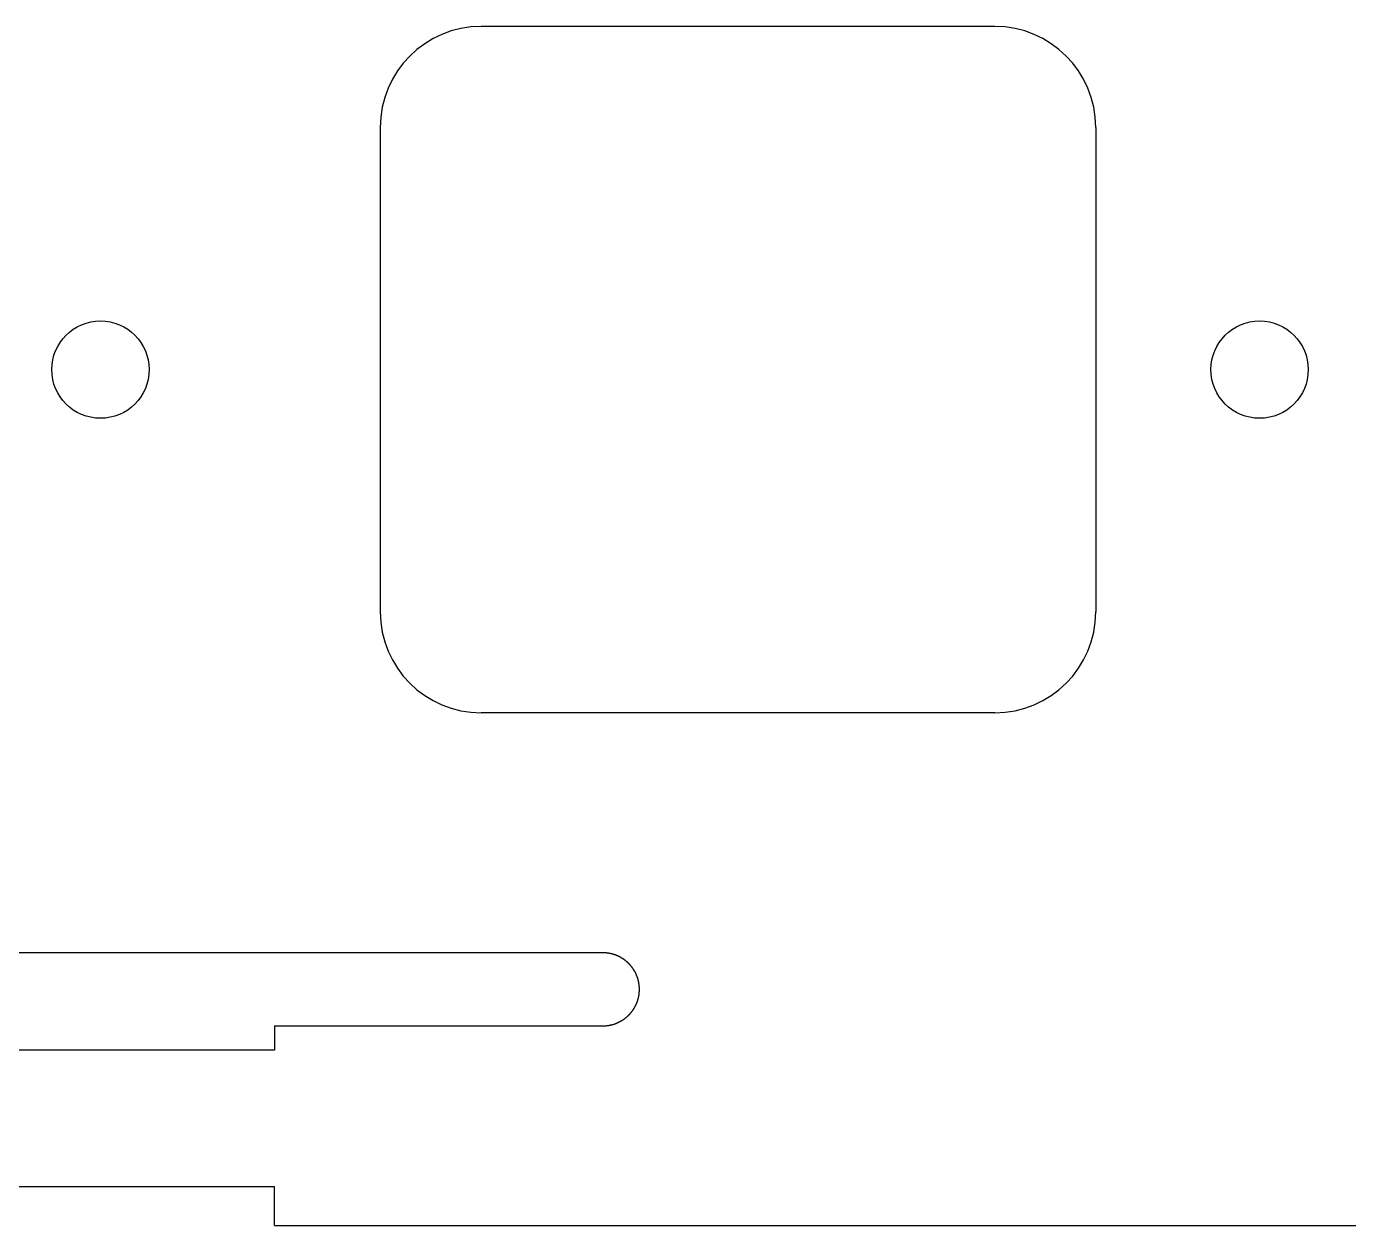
# Model space of a CAD drawing. Header units: millimetres. Extents: x -11 to 340, y -118 to 18.
# Drawn here: x 13.96 to 41.12, y -117.6 to -92.96 of the extents above; entities that cross this region are included whole.
import ezdxf

# ---------------------------------------------------------------- set-up
doc = ezdxf.new("R2010")
doc.units = ezdxf.units.MM
doc.header["$MEASUREMENT"] = 0
doc.layers.add('BLACK', color=7, linetype='CONTINUOUS')

msp = doc.modelspace()

# ---------------------------------------------------------------- linework, layer by layer
at = {"layer": 'BLACK', "linetype": 'Continuous'}
for p, q in [((33.85, -92.9625), (23.299999, -92.9625)), ((21.225, -95.0375), (21.225, -104.987501)), ((35.925, -95.0375), (35.925, -104.9875)), ((33.85, -107.0625), (23.3, -107.0625)), ((25.8, -111.9925), (1.82757, -111.9925)), ((25.800797, -111.9925), (25.8, -111.9925)), ((25.804714, -111.992515), (25.800797, -111.9925)), ((25.808626, -111.992549), (25.804714, -111.992515)), ((25.812539, -111.992603), (25.808626, -111.992549)), ((25.816447, -111.992677), (25.812539, -111.992603)), ((25.820354, -111.992771), (25.816447, -111.992677)), ((25.824257, -111.992885), (25.820354, -111.992771)), ((25.828159, -111.993019), (25.824257, -111.992885)), ((25.832056, -111.993173), (25.828159, -111.993019)), ((25.835954, -111.993347), (25.832056, -111.993173)), ((25.839846, -111.99354), (25.835954, -111.993347)), ((25.843737, -111.993754), (25.839846, -111.99354)), ((25.847623, -111.993988), (25.843737, -111.993754)), ((25.851509, -111.994241), (25.847623, -111.993988)), ((25.85539, -111.994514), (25.851509, -111.994241)), ((25.85927, -111.994808), (25.85539, -111.994514)), ((25.863144, -111.995121), (25.85927, -111.994808)), ((25.867018, -111.995453), (25.863144, -111.995121)), ((25.870886, -111.995806), (25.867018, -111.995453)), ((25.874753, -111.996179), (25.870886, -111.995806)), ((25.878614, -111.996571), (25.874753, -111.996179)), ((25.882475, -111.996983), (25.878614, -111.996571)), ((25.88633, -111.997415), (25.882475, -111.996983)), ((25.890183, -111.997866), (25.88633, -111.997415)), ((25.894031, -111.998338), (25.890183, -111.997866)), ((25.897878, -111.998829), (25.894031, -111.998338)), ((25.901718, -111.99934), (25.897878, -111.998829)), ((25.905558, -111.99987), (25.901718, -111.99934)), ((25.909391, -112.00042), (25.905558, -111.99987)), ((25.913222, -112.00099), (25.909391, -112.00042)), ((25.917048, -112.00158), (25.913222, -112.00099)), ((25.920871, -112.002189), (25.917048, -112.00158)), ((25.924689, -112.002818), (25.920871, -112.002189)), ((25.928504, -112.003466), (25.924689, -112.002818)), ((25.932313, -112.004134), (25.928504, -112.003466)), ((25.936121, -112.004822), (25.932313, -112.004134)), ((25.939921, -112.005529), (25.936121, -112.004822)), ((25.94372, -112.006256), (25.939921, -112.005529)), ((25.947512, -112.007002), (25.94372, -112.006256)), ((25.951301, -112.007768), (25.947512, -112.007002)), ((25.955084, -112.008553), (25.951301, -112.007768)), ((25.958865, -112.009358), (25.955084, -112.008553)), ((25.962638, -112.010182), (25.958865, -112.009358)), ((25.966409, -112.011026), (25.962638, -112.010182)), ((25.970173, -112.011889), (25.966409, -112.011026)), ((25.973934, -112.012772), (25.970173, -112.011889)), ((25.977688, -112.013674), (25.973934, -112.012772)), ((25.98144, -112.014596), (25.977688, -112.013674)), ((25.985183, -112.015536), (25.98144, -112.014596)), ((25.988924, -112.016496), (25.985183, -112.015536)), ((25.992658, -112.017476), (25.988924, -112.016496)), ((25.996388, -112.018475), (25.992658, -112.017476)), ((26.000111, -112.019492), (25.996388, -112.018475)), ((26.00383, -112.02053), (26.000111, -112.019492)), ((26.007542, -112.021586), (26.00383, -112.02053)), ((26.01125, -112.022662), (26.007542, -112.021586)), ((26.01495, -112.023757), (26.01125, -112.022662)), ((26.018647, -112.024871), (26.01495, -112.023757)), ((26.022336, -112.026004), (26.018647, -112.024871)), ((26.026021, -112.027157), (26.022336, -112.026004)), ((26.029697, -112.028328), (26.026021, -112.027157)), ((26.03337, -112.029519), (26.029697, -112.028328)), ((26.037035, -112.030728), (26.03337, -112.029519)), ((26.040695, -112.031957), (26.037035, -112.030728)), ((26.044347, -112.033204), (26.040695, -112.031957)), ((26.047994, -112.034471), (26.044347, -112.033204)), ((26.051633, -112.035756), (26.047994, -112.034471)), ((26.055268, -112.037061), (26.051633, -112.035756)), ((26.058894, -112.038384), (26.055268, -112.037061)), ((26.062515, -112.039726), (26.058894, -112.038384)), ((26.066127, -112.041087), (26.062515, -112.039726)), ((26.069734, -112.042467), (26.066127, -112.041087)), ((26.073332, -112.043865), (26.069734, -112.042467)), ((26.076926, -112.045282), (26.073332, -112.043865)), ((26.08051, -112.046718), (26.076926, -112.045282)), ((26.084088, -112.048173), (26.08051, -112.046718)), ((26.087658, -112.049646), (26.084088, -112.048173)), ((26.091222, -112.051138), (26.087658, -112.049646)), ((26.094777, -112.052648), (26.091222, -112.051138)), ((26.098326, -112.054177), (26.094777, -112.052648)), ((26.101865, -112.055724), (26.098326, -112.054177)), ((26.105399, -112.057291), (26.101865, -112.055724)), ((26.108922, -112.058875), (26.105399, -112.057291)), ((26.11244, -112.060478), (26.108922, -112.058875)), ((26.115948, -112.062098), (26.11244, -112.060478)), ((26.11945, -112.063738), (26.115948, -112.062098)), ((26.122941, -112.065395), (26.11945, -112.063738)), ((26.126426, -112.067072), (26.122941, -112.065395)), ((26.129901, -112.068765), (26.126426, -112.067072)), ((26.133369, -112.070478), (26.129901, -112.068765)), ((26.136827, -112.072208), (26.133369, -112.070478)), ((26.140278, -112.073957), (26.136827, -112.072208)), ((26.143719, -112.075723), (26.140278, -112.073957)), ((26.147153, -112.077507), (26.143719, -112.075723)), ((26.150576, -112.079309), (26.147153, -112.077507)), ((26.153991, -112.08113), (26.150576, -112.079309)), ((26.157396, -112.082967), (26.153991, -112.08113)), ((26.160793, -112.084824), (26.157396, -112.082967)), ((26.16418, -112.086697), (26.160793, -112.084824)), ((26.167558, -112.088588), (26.16418, -112.086697)), ((26.170926, -112.090497), (26.167558, -112.088588)), ((26.174286, -112.092424), (26.170926, -112.090497)), ((26.177634, -112.094368), (26.174286, -112.092424)), ((26.180974, -112.096329), (26.177634, -112.094368)), ((26.184303, -112.098308), (26.180974, -112.096329)), ((26.187624, -112.100305), (26.184303, -112.098308)), ((26.190933, -112.102318), (26.187624, -112.100305)), ((26.194233, -112.10435), (26.190933, -112.102318)), ((26.197522, -112.106398), (26.194233, -112.10435)), ((26.200802, -112.108463), (26.197522, -112.106398)), ((26.20407, -112.110546), (26.200802, -112.108463)), ((26.207329, -112.112646), (26.20407, -112.110546)), ((26.210577, -112.114762), (26.207329, -112.112646)), ((26.213814, -112.116896), (26.210577, -112.114762)), ((26.21704, -112.119046), (26.213814, -112.116896)), ((26.220256, -112.121214), (26.21704, -112.119046)), ((26.223461, -112.123398), (26.220256, -112.121214)), ((26.226655, -112.125599), (26.223461, -112.123398)), ((26.229837, -112.127816), (26.226655, -112.125599)), ((26.233009, -112.13005), (26.229837, -112.127816)), ((26.236169, -112.1323), (26.233009, -112.13005)), ((26.239318, -112.134568), (26.236169, -112.1323)), ((26.242455, -112.136851), (26.239318, -112.134568)), ((26.245581, -112.139151), (26.242455, -112.136851)), ((26.248695, -112.141467), (26.245581, -112.139151)), ((26.251797, -112.143799), (26.248695, -112.141467)), ((26.254888, -112.146148), (26.251797, -112.143799)), ((26.257967, -112.148512), (26.254888, -112.146148)), ((26.261033, -112.150893), (26.257967, -112.148512)), ((26.264088, -112.153289), (26.261033, -112.150893)), ((26.26713, -112.155701), (26.264088, -112.153289)), ((26.27016, -112.15813), (26.26713, -112.155701)), ((26.273177, -112.160573), (26.27016, -112.15813)), ((26.276183, -112.163033), (26.273177, -112.160573)), ((26.279175, -112.165508), (26.276183, -112.163033)), ((26.282155, -112.167998), (26.279175, -112.165508)), ((26.285123, -112.170504), (26.282155, -112.167998)), ((26.288077, -112.173026), (26.285123, -112.170504)), ((26.291019, -112.175562), (26.288077, -112.173026)), ((26.293947, -112.178114), (26.291019, -112.175562)), ((26.296863, -112.180681), (26.293947, -112.178114)), ((26.299765, -112.183263), (26.296863, -112.180681)), ((26.302654, -112.18586), (26.299765, -112.183263)), ((26.30553, -112.188472), (26.302654, -112.18586)), ((26.308392, -112.191099), (26.30553, -112.188472)), ((26.311241, -112.19374), (26.308392, -112.191099)), ((26.314076, -112.196397), (26.311241, -112.19374)), ((26.316898, -112.199067), (26.314076, -112.196397)), ((26.319705, -112.201753), (26.316898, -112.199067)), ((26.322499, -112.204452), (26.319705, -112.201753)), ((26.325279, -112.207166), (26.322499, -112.204452)), ((26.328045, -112.209895), (26.325279, -112.207166)), ((26.330797, -112.212637), (26.328045, -112.209895)), ((26.336258, -112.218165), (26.330797, -112.212637)), ((26.341662, -112.223748), (26.336258, -112.218165)), ((26.347008, -112.229386), (26.341662, -112.223748)), ((26.352295, -112.235078), (26.347008, -112.229386)), ((26.357522, -112.240824), (26.352295, -112.235078)), ((26.36269, -112.246624), (26.357522, -112.240824)), ((26.367798, -112.252475), (26.36269, -112.246624)), ((26.372844, -112.258379), (26.367798, -112.252475)), ((26.377829, -112.264333), (26.372844, -112.258379)), ((26.382751, -112.270337), (26.377829, -112.264333)), ((26.387611, -112.276391), (26.382751, -112.270337)), ((26.392407, -112.282494), (26.387611, -112.276391)), ((26.39714, -112.288645), (26.392407, -112.282494)), ((26.401807, -112.294843), (26.39714, -112.288645)), ((26.40641, -112.301087), (26.401807, -112.294843)), ((26.410948, -112.307378), (26.40641, -112.301087)), ((26.415419, -112.313714), (26.410948, -112.307378)), ((26.419824, -112.320094), (26.415419, -112.313714)), ((26.424162, -112.326517), (26.419824, -112.320094)), ((26.428432, -112.332984), (26.424162, -112.326517)), ((26.432634, -112.339493), (26.428432, -112.332984)), ((26.436769, -112.346044), (26.432634, -112.339493)), ((26.440834, -112.352635), (26.436769, -112.346044)), ((26.44483, -112.359266), (26.440834, -112.352635)), ((26.448756, -112.365936), (26.44483, -112.359266)), ((26.452613, -112.372645), (26.448756, -112.365936)), ((26.456399, -112.379392), (26.452613, -112.372645)), ((26.460114, -112.386176), (26.456399, -112.379392)), ((26.463757, -112.392996), (26.460114, -112.386176)), ((26.46733, -112.399852), (26.463757, -112.392996)), ((26.47083, -112.406743), (26.46733, -112.399852)), ((26.474258, -112.413668), (26.47083, -112.406743)), ((26.477614, -112.420627), (26.474258, -112.413668)), ((26.480896, -112.427618), (26.477614, -112.420627)), ((26.484106, -112.434642), (26.480896, -112.427618)), ((26.487242, -112.441697), (26.484106, -112.434642)), ((26.490304, -112.448782), (26.487242, -112.441697)), ((26.493292, -112.455898), (26.490304, -112.448782)), ((26.496206, -112.463043), (26.493292, -112.455898)), ((26.499045, -112.470217), (26.496206, -112.463043)), ((26.501809, -112.477419), (26.499045, -112.470217)), ((26.504499, -112.484648), (26.501809, -112.477419)), ((26.507112, -112.491903), (26.504499, -112.484648)), ((26.509651, -112.499185), (26.507112, -112.491903)), ((26.512113, -112.506493), (26.509651, -112.499185)), ((26.5145, -112.513825), (26.512113, -112.506493)), ((26.51681, -112.521181), (26.5145, -112.513825)), ((26.519045, -112.528561), (26.51681, -112.521181)), ((26.521202, -112.535964), (26.519045, -112.528561)), ((26.523283, -112.543389), (26.521202, -112.535964)), ((26.525287, -112.550836), (26.523283, -112.543389)), ((26.527214, -112.558304), (26.525287, -112.550836)), ((26.529064, -112.565792), (26.527214, -112.558304)), ((26.530836, -112.573301), (26.529064, -112.565792)), ((26.532531, -112.580829), (26.530836, -112.573301)), ((26.534148, -112.588376), (26.532531, -112.580829)), ((26.535687, -112.595941), (26.534148, -112.588376)), ((26.537149, -112.603524), (26.535687, -112.595941)), ((26.538532, -112.611124), (26.537149, -112.603524)), ((26.539837, -112.618741), (26.538532, -112.611124)), ((26.541064, -112.626375), (26.539837, -112.618741)), ((26.542213, -112.634024), (26.541064, -112.626375)), ((26.543283, -112.641688), (26.542213, -112.634024)), ((26.544274, -112.649367), (26.543283, -112.641688)), ((26.545187, -112.65706), (26.544274, -112.649367)), ((26.546021, -112.664768), (26.545187, -112.65706)), ((26.546775, -112.672488), (26.546021, -112.664768)), ((26.547451, -112.680221), (26.546775, -112.672488)), ((26.548048, -112.687967), (26.547451, -112.680221)), ((26.548565, -112.695725), (26.548048, -112.687967)), ((26.549003, -112.703494), (26.548565, -112.695725)), ((26.549362, -112.711275), (26.549003, -112.703494)), ((26.549641, -112.719066), (26.549362, -112.711275)), ((26.54984, -112.726868), (26.549641, -112.719066)), ((26.506744, -112.994134), (26.508029, -112.990495)), ((26.508029, -112.990495), (26.509296, -112.986847)), ((26.509296, -112.986847), (26.510543, -112.983195)), ((26.510543, -112.983195), (26.511772, -112.979535)), ((26.511772, -112.979535), (26.512981, -112.975871)), ((26.512981, -112.975871), (26.514172, -112.972198)), ((26.514172, -112.972198), (26.515343, -112.968521)), ((26.515343, -112.968521), (26.516496, -112.964836)), ((26.516496, -112.964836), (26.517629, -112.961148)), ((26.517629, -112.961148), (26.518743, -112.957451)), ((26.518743, -112.957451), (26.519838, -112.95375)), ((26.519838, -112.95375), (26.520914, -112.950042)), ((26.520914, -112.950042), (26.52197, -112.946331)), ((26.52197, -112.946331), (26.523008, -112.942611)), ((26.523008, -112.942611), (26.524025, -112.938888)), ((26.524025, -112.938888), (26.525024, -112.935158)), ((26.525024, -112.935158), (26.526004, -112.931425)), ((26.526004, -112.931425), (26.526964, -112.927684)), ((26.526964, -112.927684), (26.527904, -112.92394)), ((26.527904, -112.92394), (26.528826, -112.920189)), ((26.528826, -112.920189), (26.529728, -112.916435)), ((26.529728, -112.916435), (26.530611, -112.912673)), ((26.530611, -112.912673), (26.531474, -112.908909)), ((26.531474, -112.908909), (26.532318, -112.905138)), ((26.532318, -112.905138), (26.533142, -112.901365)), ((26.533142, -112.901365), (26.533947, -112.897584)), ((26.533947, -112.897584), (26.534732, -112.893802)), ((26.534732, -112.893802), (26.535498, -112.890012)), ((26.535498, -112.890012), (26.536244, -112.88622)), ((26.536244, -112.88622), (26.536971, -112.882421)), ((26.536971, -112.882421), (26.537678, -112.878621)), ((26.537678, -112.878621), (26.538366, -112.874814)), ((26.538366, -112.874814), (26.539034, -112.871005)), ((26.539034, -112.871005), (26.539682, -112.867189)), ((26.539682, -112.867189), (26.540311, -112.863372)), ((26.540311, -112.863372), (26.54092, -112.859548)), ((26.54092, -112.859548), (26.54151, -112.855723)), ((26.54151, -112.855723), (26.54208, -112.851891)), ((26.54208, -112.851891), (26.54263, -112.848058)), ((26.54263, -112.848058), (26.54316, -112.844219)), ((26.54316, -112.844219), (26.543671, -112.840378)), ((26.543671, -112.840378), (26.544162, -112.836531)), ((26.544162, -112.836531), (26.544634, -112.832684)), ((26.544634, -112.832684), (26.545085, -112.82883)), ((26.545085, -112.82883), (26.545517, -112.824975)), ((26.545517, -112.824975), (26.545929, -112.821115)), ((26.545929, -112.821115), (26.546321, -112.817253)), ((26.546321, -112.817253), (26.546694, -112.813386)), ((26.546694, -112.813386), (26.547047, -112.809518)), ((26.547047, -112.809518), (26.547379, -112.805644)), ((26.547379, -112.805644), (26.547692, -112.80177)), ((26.547692, -112.80177), (26.547986, -112.79789)), ((26.547986, -112.79789), (26.548259, -112.794009)), ((26.548259, -112.794009), (26.548512, -112.790124)), ((26.548512, -112.790124), (26.548746, -112.786237)), ((26.548746, -112.786237), (26.54896, -112.782346)), ((26.54896, -112.782346), (26.549153, -112.778454)), ((26.549153, -112.778454), (26.549327, -112.774557)), ((26.549327, -112.774557), (26.549481, -112.770659)), ((26.549481, -112.770659), (26.549615, -112.766757)), ((26.549615, -112.766757), (26.549729, -112.762854)), ((26.549729, -112.762854), (26.549823, -112.758947)), ((26.549823, -112.758947), (26.549897, -112.755039)), ((26.54996, -112.734679), (26.54984, -112.726868)), ((26.549897, -112.755039), (26.549951, -112.751127)), ((26.549951, -112.751127), (26.549985, -112.747214)), ((26.55, -112.7425), (26.54996, -112.734679)), ((26.549985, -112.747214), (26.55, -112.743297)), ((26.55, -112.743297), (26.55, -112.7425)), ((26.338048, -113.264999), (26.340748, -113.262206)), ((26.340748, -113.262206), (26.343433, -113.259398)), ((26.343433, -113.259398), (26.346104, -113.256576)), ((26.346104, -113.256576), (26.34876, -113.253741)), ((26.34876, -113.253741), (26.351401, -113.250892)), ((26.351401, -113.250892), (26.354028, -113.24803)), ((26.354028, -113.24803), (26.35664, -113.245154)), ((26.35664, -113.245154), (26.359237, -113.242265)), ((26.359237, -113.242265), (26.361819, -113.239363)), ((26.361819, -113.239363), (26.364386, -113.236448)), ((26.364386, -113.236448), (26.366938, -113.233519)), ((26.366938, -113.233519), (26.369474, -113.230577)), ((26.369474, -113.230577), (26.371996, -113.227623)), ((26.371996, -113.227623), (26.374502, -113.224656)), ((26.374502, -113.224656), (26.376992, -113.221676)), ((26.376992, -113.221676), (26.379467, -113.218683)), ((26.379467, -113.218683), (26.381927, -113.215678)), ((26.381927, -113.215678), (26.38437, -113.21266)), ((26.38437, -113.21266), (26.386799, -113.20963)), ((26.386799, -113.20963), (26.389211, -113.206588)), ((26.389211, -113.206588), (26.391607, -113.203533)), ((26.391607, -113.203533), (26.393988, -113.200467)), ((26.393988, -113.200467), (26.396352, -113.197388)), ((26.396352, -113.197388), (26.398701, -113.194298)), ((26.398701, -113.194298), (26.401033, -113.191195)), ((26.401033, -113.191195), (26.403349, -113.188081)), ((26.403349, -113.188081), (26.405649, -113.184955)), ((26.405649, -113.184955), (26.407932, -113.181818)), ((26.407932, -113.181818), (26.4102, -113.178669)), ((26.4102, -113.178669), (26.41245, -113.175509)), ((26.41245, -113.175509), (26.414684, -113.172337)), ((26.414684, -113.172337), (26.416901, -113.169155)), ((26.416901, -113.169155), (26.419103, -113.165961)), ((26.419103, -113.165961), (26.421286, -113.162757)), ((26.421286, -113.162757), (26.423454, -113.159541)), ((26.423454, -113.159541), (26.425604, -113.156315)), ((26.425604, -113.156315), (26.427738, -113.153077)), ((26.427738, -113.153077), (26.429854, -113.14983)), ((26.429854, -113.14983), (26.431954, -113.146571)), ((26.431954, -113.146571), (26.434037, -113.143302)), ((26.434037, -113.143302), (26.436102, -113.140023)), ((26.436102, -113.140023), (26.43815, -113.136734)), ((26.43815, -113.136734), (26.440182, -113.133433)), ((26.440182, -113.133433), (26.442195, -113.130124)), ((26.442195, -113.130124), (26.444192, -113.126804)), ((26.444192, -113.126804), (26.446171, -113.123475)), ((26.446171, -113.123475), (26.448132, -113.120134)), ((26.448132, -113.120134), (26.450076, -113.116786)), ((26.450076, -113.116786), (26.452003, -113.113426)), ((26.452003, -113.113426), (26.453912, -113.110059)), ((26.453912, -113.110059), (26.455803, -113.10668)), ((26.455803, -113.10668), (26.457676, -113.103294)), ((26.457676, -113.103294), (26.459533, -113.099896)), ((26.459533, -113.099896), (26.46137, -113.096491)), ((26.46137, -113.096491), (26.463191, -113.093076)), ((26.463191, -113.093076), (26.464993, -113.089653)), ((26.464993, -113.089653), (26.466777, -113.08622)), ((26.466777, -113.08622), (26.468543, -113.082779)), ((26.468543, -113.082779), (26.470292, -113.079328)), ((26.470292, -113.079328), (26.472022, -113.07587)), ((26.472022, -113.07587), (26.473735, -113.072402)), ((26.473735, -113.072402), (26.475428, -113.068927)), ((26.475428, -113.068927), (26.477105, -113.065442)), ((26.477105, -113.065442), (26.478762, -113.06195)), ((26.478762, -113.06195), (26.480402, -113.058448)), ((26.480402, -113.058448), (26.482022, -113.05494)), ((26.482022, -113.05494), (26.483625, -113.051423)), ((26.483625, -113.051423), (26.485209, -113.047899)), ((26.485209, -113.047899), (26.486776, -113.044365)), ((26.486776, -113.044365), (26.488323, -113.040826)), ((26.488323, -113.040826), (26.489852, -113.037277)), ((26.489852, -113.037277), (26.491362, -113.033722)), ((26.491362, -113.033722), (26.492854, -113.030158)), ((26.492854, -113.030158), (26.494327, -113.026589)), ((26.494327, -113.026589), (26.495782, -113.02301)), ((26.495782, -113.02301), (26.497218, -113.019426)), ((26.497218, -113.019426), (26.498635, -113.015833)), ((26.498635, -113.015833), (26.500033, -113.012234)), ((26.500033, -113.012234), (26.501413, -113.008627)), ((26.501413, -113.008627), (26.502774, -113.005015)), ((26.502774, -113.005015), (26.504116, -113.001394)), ((26.504116, -113.001394), (26.505439, -112.997768)), ((26.505439, -112.997768), (26.506744, -112.994134)), ((19.05, -113.4925), (19.05, -113.995029)), ((19.05, -113.4925), (25.8, -113.4925)), ((25.8, -113.4925), (25.807821, -113.49246)), ((25.807821, -113.49246), (25.815632, -113.49234)), ((25.815632, -113.49234), (25.823434, -113.492141)), ((25.823434, -113.492141), (25.831225, -113.491862)), ((25.831225, -113.491862), (25.839006, -113.491503)), ((25.839006, -113.491503), (25.846775, -113.491065)), ((25.846775, -113.491065), (25.854533, -113.490548)), ((25.854533, -113.490548), (25.862279, -113.489951)), ((25.862279, -113.489951), (25.870012, -113.489275)), ((25.870012, -113.489275), (25.877733, -113.488521)), ((25.877733, -113.488521), (25.88544, -113.487687)), ((25.88544, -113.487687), (25.893133, -113.486774)), ((25.893133, -113.486774), (25.900812, -113.485783)), ((25.900812, -113.485783), (25.908476, -113.484713)), ((25.908476, -113.484713), (25.916126, -113.483564)), ((25.916126, -113.483564), (25.923759, -113.482337)), ((25.923759, -113.482337), (25.931376, -113.481032)), ((25.931376, -113.481032), (25.938976, -113.479649)), ((25.938976, -113.479649), (25.946559, -113.478187)), ((25.946559, -113.478187), (25.954125, -113.476648)), ((25.954125, -113.476648), (25.961672, -113.475031)), ((25.961672, -113.475031), (25.9692, -113.473336)), ((25.9692, -113.473336), (25.976708, -113.471564)), ((25.976708, -113.471564), (25.984197, -113.469714)), ((25.984197, -113.469714), (25.991665, -113.467787)), ((25.991665, -113.467787), (25.999112, -113.465783)), ((25.999112, -113.465783), (26.006537, -113.463702)), ((26.006537, -113.463702), (26.013939, -113.461545)), ((26.013939, -113.461545), (26.021319, -113.459311)), ((26.021319, -113.459311), (26.028676, -113.457)), ((26.028676, -113.457), (26.036008, -113.454613)), ((26.036008, -113.454613), (26.043315, -113.452151)), ((26.043315, -113.452151), (26.050597, -113.449612)), ((26.050597, -113.449612), (26.057853, -113.446999)), ((26.057853, -113.446999), (26.065082, -113.444309)), ((26.065082, -113.444309), (26.072284, -113.441545)), ((26.072284, -113.441545), (26.079457, -113.438706)), ((26.079457, -113.438706), (26.086602, -113.435792)), ((26.086602, -113.435792), (26.093718, -113.432804)), ((26.093718, -113.432804), (26.100804, -113.429742)), ((26.100804, -113.429742), (26.107859, -113.426606)), ((26.107859, -113.426606), (26.114882, -113.423397)), ((26.114882, -113.423397), (26.121873, -113.420114)), ((26.121873, -113.420114), (26.128832, -113.416758)), ((26.128832, -113.416758), (26.135757, -113.41333)), ((26.135757, -113.41333), (26.142648, -113.40983)), ((26.142648, -113.40983), (26.149504, -113.406258)), ((26.149504, -113.406258), (26.156324, -113.402614)), ((26.156324, -113.402614), (26.163108, -113.398899)), ((26.163108, -113.398899), (26.169855, -113.395113)), ((26.169855, -113.395113), (26.176564, -113.391256)), ((26.176564, -113.391256), (26.183234, -113.38733)), ((26.183234, -113.38733), (26.189866, -113.383334)), ((26.189866, -113.383334), (26.196457, -113.379269)), ((26.196457, -113.379269), (26.203007, -113.375135)), ((26.203007, -113.375135), (26.209516, -113.370932)), ((26.209516, -113.370932), (26.215983, -113.366662)), ((26.215983, -113.366662), (26.222407, -113.362324)), ((26.222407, -113.362324), (26.228787, -113.357919)), ((26.228787, -113.357919), (26.235122, -113.353448)), ((26.235122, -113.353448), (26.241413, -113.34891)), ((26.241413, -113.34891), (26.247658, -113.344308)), ((26.247658, -113.344308), (26.253856, -113.33964)), ((26.253856, -113.33964), (26.260006, -113.334907)), ((26.260006, -113.334907), (26.266109, -113.330111)), ((26.266109, -113.330111), (26.272163, -113.325252)), ((26.272163, -113.325252), (26.278167, -113.320329)), ((26.278167, -113.320329), (26.284122, -113.315344)), ((26.284122, -113.315344), (26.290025, -113.310298)), ((26.290025, -113.310298), (26.295876, -113.305191)), ((26.295876, -113.305191), (26.301676, -113.300023)), ((26.301676, -113.300023), (26.307422, -113.294795)), ((26.307422, -113.294795), (26.313114, -113.289508)), ((26.313114, -113.289508), (26.318753, -113.284162)), ((26.318753, -113.284162), (26.324336, -113.278758)), ((26.324336, -113.278758), (26.329863, -113.273297)), ((26.329863, -113.273297), (26.332605, -113.270545)), ((26.332605, -113.270545), (26.335334, -113.267779)), ((26.335334, -113.267779), (26.338048, -113.264999)), ((19.05, -113.995029), (6.35, -113.995029)), ((6.35, -116.795029), (19.05, -116.795029)), ((19.05, -117.595029), (19.05, -116.795029)), ((19.05, -117.595029), (49.05, -117.595029))]:
    msp.add_line(p, q, dxfattribs=at)
at = {"layer": 'BLACK'}
for centre in [(15.478124, -100.0125), (39.290624, -100.0125)]:
    msp.add_circle(centre, 1, dxfattribs=at)
for centre, radius, start, end in [((23.300004, -95.037504), 2.075004, 90.0001381, 179.9998896), ((33.85, -95.0375), 2.075, 0, 90), ((23.300002, -104.987498), 2.075002, 180.0000828, 269.9999448), ((33.85, -104.9875), 2.075, 270, 0)]:
    msp.add_arc(centre, radius, start, end, dxfattribs=at)

doc.saveas('drawing.dxf')
